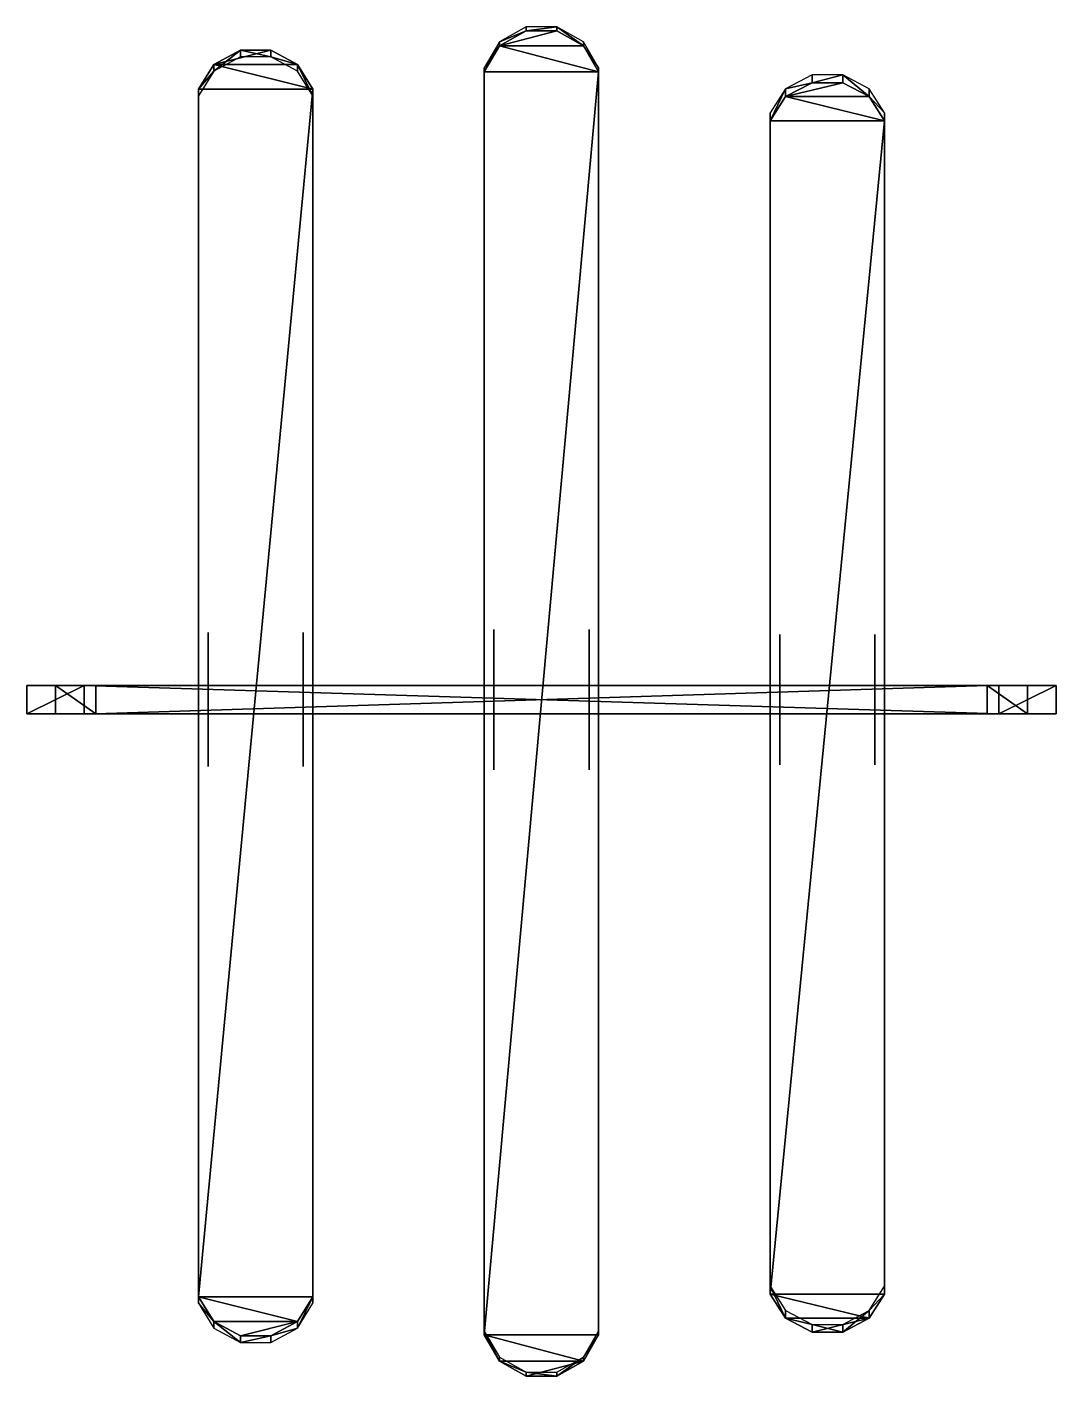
# Paper-space layout 'Layout1' of a CAD drawing. Extents: x 231.03 to 233.77, y -174.67 to -171.07.
import ezdxf

# ---------------------------------------------------------------- set-up
doc = ezdxf.new("R2010")
doc.units = 0
doc.header["$LTSCALE"] = 20
doc.layers.add('02CVC25-MAIN', color=7, linetype='CONTINUOUS')
doc.layers.add('02CVC25-SEATS', color=254, linetype='CONTINUOUS')

psp = doc.layouts.get("Layout1")

# ---------------------------------------------------------------- meshes
at = {"layer": '02CVC25-MAIN', "color": 0}
mesh = psp.add_polyface(dxfattribs=at)
corners = [(233.5878, -172.9036), (233.5878, -172.8274), (233.6955, -172.9036), (233.6955, -172.8274), (233.0351, -172.692), (233.0351, -173.039), (233.0351, -172.753), (233.0351, -172.9149), (233.2891, -172.692), (233.2891, -173.039), (233.2891, -172.753), (233.2891, -172.9149), (232.5271, -172.6787), (232.5271, -173.0522), (232.5271, -172.7633), (232.5271, -172.9376), (232.2731, -172.6787), (232.2731, -173.0522), (232.2731, -172.7633), (232.2731, -172.9376), (231.5111, -172.687), (231.5111, -173.044), (231.5111, -172.8088), (231.5111, -172.9754), (231.7651, -172.687), (231.7651, -173.044), (231.7651, -172.8088), (231.7651, -172.9754), (233.7717, -172.9036), (233.7717, -172.8274), (233.6193, -172.9036), (233.6193, -172.8274), (233.6955, -172.8274), (233.6955, -172.9036), (233.7717, -172.9036), (233.7717, -172.8274), (231.1047, -172.8274), (231.0285, -172.8274), (231.2125, -172.8274), (231.1809, -172.8274), (231.0285, -172.9036), (231.1047, -172.9036), (231.2125, -172.9036), (231.1809, -172.9036), (231.1047, -172.9036), (231.1047, -172.8274), (231.0285, -172.8274), (231.0285, -172.9036)]
mesh.append_faces([[corners[k] for k in face] for face in [(0, 1, 2), (3, 2, 1), (4, 5, 6), (7, 6, 5), (8, 9, 10), (11, 10, 9), (12, 13, 14), (15, 14, 13), (16, 17, 18), (19, 18, 17), (20, 21, 22), (23, 22, 21), (24, 25, 26), (27, 26, 25), (28, 29, 30), (31, 30, 29), (1, 31, 3), (29, 3, 31), (28, 2, 34), (33, 34, 2), (36, 37, 38), (39, 38, 37), (41, 36, 42), (38, 42, 36), (43, 39, 40), (37, 40, 39), (47, 44, 40), (41, 40, 44), (43, 42, 30), (0, 30, 42)]], dxfattribs={"vtx1": -1, "color": 0})
mesh.append_faces([[corners[k] for k in face] for face in [(30, 0, 2), (2, 28, 30), (2, 3, 32), (32, 33, 2), (34, 35, 29), (29, 28, 34), (3, 29, 35), (35, 32, 3), (40, 41, 42), (42, 43, 40), (44, 45, 36), (36, 41, 44), (40, 37, 46), (46, 47, 40), (45, 46, 37), (37, 36, 45), (42, 38, 1), (1, 0, 42), (30, 31, 39), (39, 43, 30), (38, 39, 31), (31, 1, 38)]], dxfattribs={"vtx2": -1, "color": 0})
at = {"layer": '02CVC25-SEATS', "color": 0}
mesh = psp.add_polyface(dxfattribs=at)
corners = [(233.0506, -171.2583), (233.2737, -171.2583), (233.203, -171.2212), (233.1213, -171.2212), (232.5525, -171.192), (232.5525, -171.1819), (232.5117, -171.1226), (232.5117, -171.1126), (232.2886, -171.1226), (232.2886, -171.1126), (232.2477, -171.192), (232.2477, -171.1819), (232.441, -171.0826), (232.441, -171.0726), (232.3593, -171.0826), (232.3593, -171.0726), (231.5266, -171.1723), (231.7497, -171.1723), (231.679, -171.1341), (231.5973, -171.1341), (231.679, -171.1518), (231.5973, -171.1518), (231.5266, -171.1901), (231.7497, -171.1901), (231.4857, -171.2386), (231.4857, -171.2564), (231.7905, -171.2386), (231.7905, -171.2564), (231.5973, -174.5614), (231.679, -174.5614), (231.7497, -174.5231), (231.5266, -174.5231), (231.4857, -174.4569), (231.7905, -174.4569), (231.5973, -174.5791), (231.679, -174.5791), (231.5266, -174.5409), (231.4857, -174.4746), (231.7497, -174.5409), (231.7905, -174.4746), (232.2886, -174.6284), (232.5117, -174.6284), (232.2477, -174.559), (232.5525, -174.559), (232.3593, -174.6684), (232.3593, -174.6584), (232.441, -174.6684), (232.441, -174.6584), (232.5117, -174.6184), (232.5525, -174.549), (232.2477, -174.549), (232.2886, -174.6184), (233.203, -174.5518), (233.203, -174.5308), (233.2737, -174.4936), (233.2737, -174.5146), (233.0506, -174.5146), (233.0506, -174.4936), (233.1213, -174.5308), (233.1213, -174.5518), (233.0097, -174.4502), (233.3145, -174.4502), (233.0097, -174.4292), (233.3145, -174.4292), (233.3145, -171.3228), (233.0097, -171.3228), (233.0097, -171.3018), (233.3145, -171.3018), (233.1213, -171.2002), (233.0506, -171.2373), (233.203, -171.2002), (233.2737, -171.2373)]
mesh.append_faces([[corners[k] for k in face] for face in [(10, 4, 8), (6, 8, 4), (24, 26, 16), (17, 16, 26), (31, 30, 32), (33, 32, 30), (40, 41, 42), (43, 42, 41), (56, 55, 60), (61, 60, 55), (65, 64, 0), (1, 0, 64)]], dxfattribs={"vtx0": -1, "vtx1": -1, "color": 0})
mesh.append_faces([[corners[k] for k in face] for face in [(0, 1, 2), (8, 6, 12), (16, 17, 18), (30, 31, 28), (41, 40, 44), (55, 56, 59), (32, 33, 26), (26, 24, 32), (60, 61, 64), (64, 65, 60), (42, 43, 4), (4, 10, 42)]], dxfattribs={"vtx0": -1, "vtx2": -1, "color": 0})
mesh.append_faces([[corners[k] for k in face] for face in [(4, 5, 6), (7, 6, 5), (8, 9, 10), (11, 10, 9), (12, 13, 14), (15, 14, 13), (18, 20, 19), (21, 19, 20), (16, 22, 24), (25, 24, 22), (26, 27, 17), (23, 17, 27), (28, 34, 29), (35, 29, 34), (32, 37, 31), (36, 31, 37), (30, 38, 33), (39, 33, 38), (44, 45, 46), (47, 46, 45), (41, 48, 43), (49, 43, 48), (42, 50, 40), (51, 40, 50), (59, 58, 52), (53, 52, 58), (60, 62, 56), (57, 56, 62), (55, 54, 61), (63, 61, 54), (2, 70, 3), (68, 3, 70), (0, 69, 65), (66, 65, 69), (64, 67, 1), (71, 1, 67)]], dxfattribs={"vtx1": -1, "color": 0})
mesh.append_faces([[corners[k] for k in face] for face in [(2, 3, 0), (12, 14, 8), (6, 7, 13), (13, 12, 6), (14, 15, 9), (9, 8, 14), (18, 19, 16), (19, 21, 22), (22, 16, 19), (17, 23, 20), (20, 18, 17), (28, 29, 30), (31, 36, 34), (34, 28, 31), (29, 35, 38), (38, 30, 29), (40, 51, 45), (45, 44, 40), (44, 46, 41), (46, 47, 48), (48, 41, 46), (52, 53, 54), (54, 55, 52), (56, 57, 58), (58, 59, 56), (59, 52, 55), (24, 25, 37), (37, 32, 24), (33, 39, 27), (27, 26, 33), (65, 66, 62), (62, 60, 65), (61, 63, 67), (67, 64, 61), (43, 49, 5), (5, 4, 43), (10, 11, 50), (50, 42, 10), (3, 68, 69), (69, 0, 3), (1, 71, 70), (70, 2, 1)]], dxfattribs={"vtx2": -1, "color": 0})

doc.saveas('drawing.dxf')
